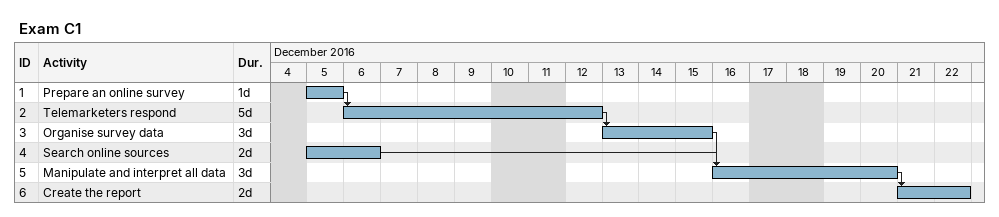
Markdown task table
Exam C1

| ID | Task | Duration | Start | Finish | Predecessors |
|---|---|---|---|---|---|
| 1 | Prepare an online survey | 1d | 2016-12-05 | 2016-12-05 |  |
| 2 | Telemarketers respond | 5d | 2016-12-06 | 2016-12-12 | 1 |
| 3 | Organise survey data | 3d | 2016-12-13 | 2016-12-15 | 2 |
| 4 | Search online sources | 2d | 2016-12-05 | 2016-12-06 |  |
| 5 | Manipulate and interpret all data | 3d | 2016-12-16 | 2016-12-20 | 3, 4 |
| 6 | Create the report | 2d | 2016-12-21 | 2016-12-22 | 5 |
